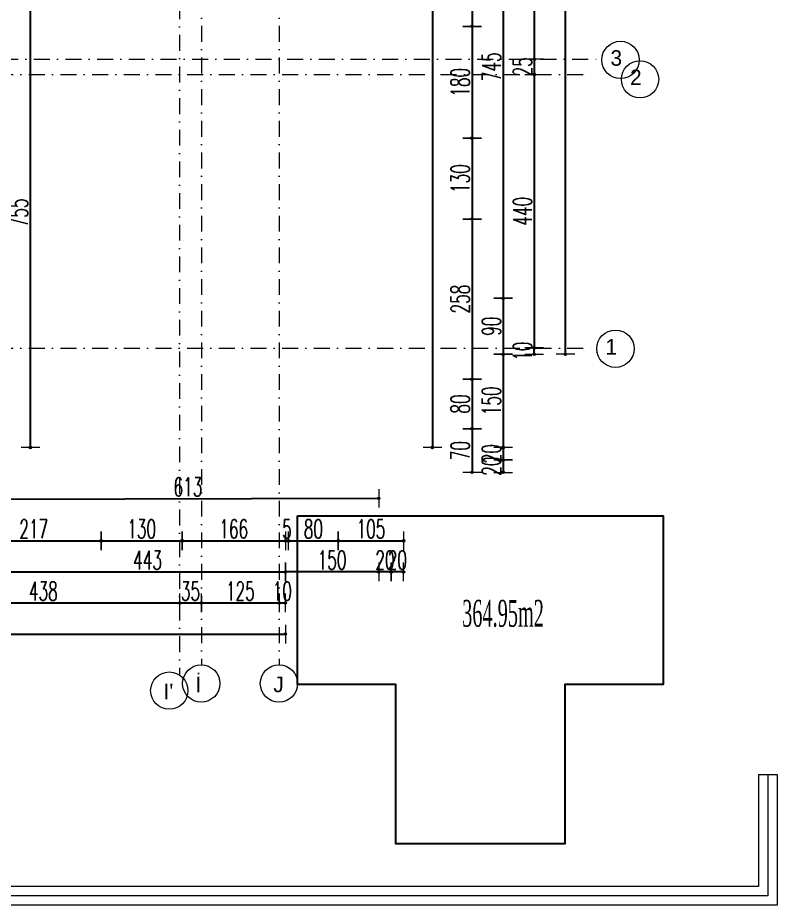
# Model space of a CAD drawing. Header units: millimetres. Extents: x -16104 to 67872, y -88009 to 12107.
# Drawn here: x 12612 to 13833, y -8330 to -6903 of the extents above; entities that cross this region are included whole.
import ezdxf

# ---------------------------------------------------------------- set-up
doc = ezdxf.new("R2010")
doc.units = ezdxf.units.MM
doc.linetypes.add('ACAD_ISO07W100', pattern=[3, 0, -3])
doc.linetypes.add('DASHDOTX2', pattern=[50.8, 25.4, -12.7, 0, -12.7])
doc.layers.get('0').update_dxf_attribs({"color": 241})
for name, color, linetype, lineweight in [('0.3', 114, 'Continuous', 5), ('AKS', 1, 'ACAD_ISO07W100', 5), ('akslar', 144, 'Continuous', 20), ('c05', 32, 'Continuous', 13), ('duvar', 123, 'Continuous', 25), ('OLCU', 54, 'Continuous', 13)]:
    doc.layers.add(name, color=color, linetype=linetype, lineweight=lineweight)
doc.styles.add('DIM', font='Txttw.shx', dxfattribs={"width": 0.6})
doc.styles.add('OLCUIC', font='ROMANS.SHX', dxfattribs={"width": 0.5})
doc.dimstyles.new('50', dxfattribs={"dimscale": 0, "dimtxt": 30, "dimasz": 1, "dimexe": 0, "dimexo": 2, "dimgap": 4, "dimtad": 1, "dimdec": 0, "dimzin": 0, "dimdsep": 46, "dimtxsty": 'DIM', "dimblk1": 'DOT', "dimblk2": 'DOT', "dimsah": 1, "dimcen": 1.5, "dimdle": 3, "dimse1": 1, "dimse2": 1, "dimclrd": 256, "dimclre": 9, "dimclrt": 256, "dimadec": 0, "dimazin": 0, "dimtfac": 0.24, "dimtdec": 0, "dimtix": 1, "dimtmove": 2, "dimatfit": 3, "dimldrblk": 'DOT', "dimfxl": 0, "dimtolj": 1, "dimtzin": 15, "dimarcsym": 0})

# ---------------------------------------------------------------- blocks, each defined once
blk = doc.blocks.new('DOT')
for p, q in [((0, 15), (0, -15)), ((-2, 0), (0, 0)), ((2, 0), (0, 0))]:
    blk.add_line(p, q)
blk.add_circle((0, 0), 2)
blk = doc.blocks.new('*D5763')
at = {"layer": 'Defpoints', "color": 0, "transparency": 16777216}
for p in [(12529.2, -7694.1), (12746.2, -7694.1), (12746.2, -7744.1)]:
    blk.add_point(p, dxfattribs=at)
at = {"layer": 'OLCU', "lineweight": -2, "transparency": 16777216}
blk.add_line((12530.2, -7744.1), (12745.2, -7744.1), dxfattribs=at)
at = {"layer": 'OLCU', "lineweight": -2, "transparency": 16777216, "rotation": 180}
blk.add_blockref('DOT', (12529.2, -7744.1), dxfattribs=at)
at = {"layer": 'OLCU', "lineweight": -2, "transparency": 16777216}
blk.add_blockref('DOT', (12746.2, -7744.1), dxfattribs=at)
at = {"layer": 'OLCU', "transparency": 16777216, "insert": (12637.7, -7725.1), "char_height": 30, "attachment_point": 5, "style": 'DIM'}
blk.add_mtext('\\A1;217', dxfattribs=at)
blk = doc.blocks.new('*D5764')
at = {"layer": 'Defpoints', "color": 0, "transparency": 16777216}
for p in [(12746.2, -7694.1), (12876.2, -7694.1), (12876.2, -7744.1)]:
    blk.add_point(p, dxfattribs=at)
at = {"layer": 'OLCU', "lineweight": -2, "transparency": 16777216}
blk.add_line((12747.2, -7744.1), (12875.2, -7744.1), dxfattribs=at)
at = {"layer": 'OLCU', "lineweight": -2, "transparency": 16777216, "rotation": 180}
blk.add_blockref('DOT', (12746.2, -7744.1), dxfattribs=at)
at = {"layer": 'OLCU', "lineweight": -2, "transparency": 16777216}
blk.add_blockref('DOT', (12876.2, -7744.1), dxfattribs=at)
at = {"layer": 'OLCU', "transparency": 16777216, "insert": (12811.2, -7725.1), "char_height": 30, "attachment_point": 5, "style": 'DIM'}
blk.add_mtext('\\A1;130', dxfattribs=at)
blk = doc.blocks.new('*D5765')
at = {"layer": 'Defpoints', "color": 0, "transparency": 16777216}
for p in [(12876.2, -7694.1), (13042.2, -7694.1), (13042.2, -7744.1)]:
    blk.add_point(p, dxfattribs=at)
at = {"layer": 'OLCU', "lineweight": -2, "transparency": 16777216}
blk.add_line((12877.2, -7744.1), (13041.2, -7744.1), dxfattribs=at)
at = {"layer": 'OLCU', "lineweight": -2, "transparency": 16777216, "rotation": 180}
blk.add_blockref('DOT', (12876.2, -7744.1), dxfattribs=at)
at = {"layer": 'OLCU', "lineweight": -2, "transparency": 16777216}
blk.add_blockref('DOT', (13042.2, -7744.1), dxfattribs=at)
at = {"layer": 'OLCU', "transparency": 16777216, "insert": (12959.2, -7725.1), "char_height": 30, "attachment_point": 5, "style": 'DIM'}
blk.add_mtext('\\A1;166', dxfattribs=at)
blk = doc.blocks.new('*D5771')
at = {"layer": 'Defpoints', "color": 0, "transparency": 16777216}
for p in [(12907.2, -7844.1), (13032.2, -7844.1), (13032.2, -7844.1)]:
    blk.add_point(p, dxfattribs=at)
at = {"layer": 'OLCU', "lineweight": -2, "transparency": 16777216}
blk.add_line((12908.2, -7844.1), (13031.2, -7844.1), dxfattribs=at)
at = {"layer": 'OLCU', "lineweight": -2, "transparency": 16777216, "rotation": 180}
blk.add_blockref('DOT', (12907.2, -7844.1), dxfattribs=at)
at = {"layer": 'OLCU', "lineweight": -2, "transparency": 16777216}
blk.add_blockref('DOT', (13032.2, -7844.1), dxfattribs=at)
at = {"layer": 'OLCU', "transparency": 16777216, "insert": (12969.7, -7825.1), "char_height": 30, "attachment_point": 5, "style": 'DIM'}
blk.add_mtext('\\A1;125', dxfattribs=at)
blk = doc.blocks.new('*D5772')
at = {"layer": 'Defpoints', "color": 0, "transparency": 16777216}
for p in [(13032.2, -7794.1), (13042.2, -7794.1), (13042.2, -7844.1)]:
    blk.add_point(p, dxfattribs=at)
at = {"layer": 'OLCU', "lineweight": -2, "transparency": 16777216}
for p, q in [((13031.2, -7844.1), (13030.2, -7844.1)), ((13032.2, -7844.1), (13042.2, -7844.1)), ((13043.2, -7844.1), (13044.2, -7844.1))]:
    blk.add_line(p, q, dxfattribs=at)
blk.add_blockref('DOT', (13032.2, -7844.1), dxfattribs=at)
at = {"layer": 'OLCU', "lineweight": -2, "transparency": 16777216, "rotation": 180}
blk.add_blockref('DOT', (13042.2, -7844.1), dxfattribs=at)
at = {"layer": 'OLCU', "transparency": 16777216, "insert": (13037.2, -7825.1), "char_height": 30, "attachment_point": 5, "style": 'DIM'}
blk.add_mtext('\\A1;10', dxfattribs=at)
blk = doc.blocks.new('*D5773')
at = {"layer": 'Defpoints', "color": 0, "transparency": 16777216}
for p in [(10992.2, -7859.1), (13042.2, -7859.1), (13042.2, -7894.1)]:
    blk.add_point(p, dxfattribs=at)
at = {"layer": 'OLCU', "lineweight": -2, "transparency": 16777216}
blk.add_line((10993.2, -7894.1), (13041.2, -7894.1), dxfattribs=at)
at = {"layer": 'OLCU', "lineweight": -2, "transparency": 16777216, "rotation": 180}
blk.add_blockref('DOT', (10992.2, -7894.1), dxfattribs=at)
at = {"layer": 'OLCU', "lineweight": -2, "transparency": 16777216}
blk.add_blockref('DOT', (13042.2, -7894.1), dxfattribs=at)
at = {"layer": 'OLCU', "transparency": 16777216, "insert": (12017.2, -7875.1), "char_height": 30, "attachment_point": 5, "style": 'DIM'}
blk.add_mtext('\\A1;2050', dxfattribs=at)
blk = doc.blocks.new('*D5782')
at = {"layer": 'Defpoints', "color": 0, "transparency": 16777216}
for p in [(13292.2, -6786.8), (13292.2, -6916.8), (13342.2, -6916.8)]:
    blk.add_point(p, dxfattribs=at)
at = {"layer": 'OLCU', "lineweight": -2, "transparency": 16777216}
blk.add_line((13342.2, -6787.8), (13342.2, -6915.8), dxfattribs=at)
for p, rotation in [((13342.2, -6786.8), 90), ((13342.2, -6916.8), 270)]:
    blk.add_blockref('DOT', p, dxfattribs=dict(at, rotation=rotation))
at = {"layer": 'OLCU', "transparency": 16777216, "insert": (13323.2, -6851.8), "char_height": 30, "attachment_point": 5, "rotation": 90, "style": 'DIM'}
blk.add_mtext('\\A1;130', dxfattribs=at)
blk = doc.blocks.new('*D5783')
at = {"layer": 'Defpoints', "color": 0, "transparency": 16777216}
for p in [(13292.2, -6916.8), (13292.2, -7096.6), (13342.2, -7096.6)]:
    blk.add_point(p, dxfattribs=at)
at = {"layer": 'OLCU', "lineweight": -2, "transparency": 16777216}
blk.add_line((13342.2, -6917.8), (13342.2, -7095.6), dxfattribs=at)
for p, rotation in [((13342.2, -6916.8), 90), ((13342.2, -7096.6), 270)]:
    blk.add_blockref('DOT', p, dxfattribs=dict(at, rotation=rotation))
at = {"layer": 'OLCU', "transparency": 16777216, "insert": (13323.2, -7006.7), "char_height": 30, "attachment_point": 5, "rotation": 90, "style": 'DIM'}
blk.add_mtext('\\A1;180', dxfattribs=at)
blk = doc.blocks.new('*D5784')
at = {"layer": 'Defpoints', "color": 0, "transparency": 16777216}
for p in [(13292.2, -7096.6), (13292.2, -7226.6), (13342.2, -7226.6)]:
    blk.add_point(p, dxfattribs=at)
at = {"layer": 'OLCU', "lineweight": -2, "transparency": 16777216}
blk.add_line((13342.2, -7097.6), (13342.2, -7225.6), dxfattribs=at)
for p, rotation in [((13342.2, -7096.6), 90), ((13342.2, -7226.6), 270)]:
    blk.add_blockref('DOT', p, dxfattribs=dict(at, rotation=rotation))
at = {"layer": 'OLCU', "transparency": 16777216, "insert": (13323.2, -7161.6), "char_height": 30, "attachment_point": 5, "rotation": 90, "style": 'DIM'}
blk.add_mtext('\\A1;130', dxfattribs=at)
blk = doc.blocks.new('*D5785')
at = {"layer": 'Defpoints', "color": 0, "transparency": 16777216}
for p in [(13292.2, -7226.6), (13292.2, -7484.1), (13342.2, -7484.1)]:
    blk.add_point(p, dxfattribs=at)
at = {"layer": 'OLCU', "lineweight": -2, "transparency": 16777216}
blk.add_line((13342.2, -7227.6), (13342.2, -7483.1), dxfattribs=at)
for p, rotation in [((13342.2, -7226.6), 90), ((13342.2, -7484.1), 270)]:
    blk.add_blockref('DOT', p, dxfattribs=dict(at, rotation=rotation))
at = {"layer": 'OLCU', "transparency": 16777216, "insert": (13323.2, -7355.3), "char_height": 30, "attachment_point": 5, "rotation": 90, "style": 'DIM'}
blk.add_mtext('\\A1;258', dxfattribs=at)
blk = doc.blocks.new('*D5786')
at = {"layer": 'Defpoints', "color": 0, "transparency": 16777216}
for p in [(13357.2, -6609.6), (13392.2, -7354.1), (13392.2, -7354.1)]:
    blk.add_point(p, dxfattribs=at)
at = {"layer": 'OLCU', "lineweight": -2, "transparency": 16777216}
blk.add_line((13392.2, -6610.6), (13392.2, -7353.1), dxfattribs=at)
for p, rotation in [((13392.2, -6609.6), 90), ((13392.2, -7354.1), 270)]:
    blk.add_blockref('DOT', p, dxfattribs=dict(at, rotation=rotation))
at = {"layer": 'OLCU', "transparency": 16777216, "insert": (13373.2, -6981.8), "char_height": 30, "attachment_point": 5, "rotation": 90, "style": 'DIM'}
blk.add_mtext('\\A1;745', dxfattribs=at)
blk = doc.blocks.new('*D5788')
at = {"layer": 'Defpoints', "color": 0, "transparency": 16777216}
for p in [(13407.2, -7434), (13442.2, -7434), (13407.2, -7444.1)]:
    blk.add_point(p, dxfattribs=at)
at = {"layer": 'OLCU', "lineweight": -2, "transparency": 16777216}
for p, q in [((13442.2, -7433), (13442.2, -7432)), ((13442.2, -7444.1), (13442.2, -7434)), ((13442.2, -7445.1), (13442.2, -7446.1))]:
    blk.add_line(p, q, dxfattribs=at)
for p, rotation in [((13442.2, -7434), 270), ((13442.2, -7444.1), 90)]:
    blk.add_blockref('DOT', p, dxfattribs=dict(at, rotation=rotation))
at = {"layer": 'OLCU', "transparency": 16777216, "insert": (13423.2, -7439.1), "char_height": 30, "attachment_point": 5, "rotation": 90, "style": 'DIM'}
blk.add_mtext('\\A1;10', dxfattribs=at)
blk = doc.blocks.new('*D5789')
at = {"layer": 'Defpoints', "color": 0, "transparency": 16777216}
for p in [(13457.2, -5634.6), (13492.2, -5634.6), (13457.2, -7444.1)]:
    blk.add_point(p, dxfattribs=at)
at = {"layer": 'OLCU', "lineweight": -2, "transparency": 16777216}
blk.add_line((13492.2, -7443.1), (13492.2, -5635.6), dxfattribs=at)
for p, rotation in [((13492.2, -5634.6), 90), ((13492.2, -7444.1), 270)]:
    blk.add_blockref('DOT', p, dxfattribs=dict(at, rotation=rotation))
at = {"layer": 'OLCU', "transparency": 16777216, "insert": (13473.2, -6539.3), "char_height": 30, "attachment_point": 5, "rotation": 90, "style": 'DIM'}
blk.add_mtext('\\A1;1810', dxfattribs=at)
blk = doc.blocks.new('*D5821')
at = {"layer": 'Defpoints', "color": 0, "transparency": 16777216}
for p in [(13042.2, -7694.1), (13047.2, -7694.1), (13047.2, -7744.1)]:
    blk.add_point(p, dxfattribs=at)
at = {"layer": 'OLCU', "lineweight": -2, "transparency": 16777216}
for p, q in [((13041.2, -7744.1), (13040.2, -7744.1)), ((13042.2, -7744.1), (13047.2, -7744.1)), ((13048.2, -7744.1), (13049.2, -7744.1))]:
    blk.add_line(p, q, dxfattribs=at)
blk.add_blockref('DOT', (13042.2, -7744.1), dxfattribs=at)
at = {"layer": 'OLCU', "lineweight": -2, "transparency": 16777216, "rotation": 180}
blk.add_blockref('DOT', (13047.2, -7744.1), dxfattribs=at)
at = {"layer": 'OLCU', "transparency": 16777216, "insert": (13044.7, -7725.1), "char_height": 30, "attachment_point": 5, "style": 'DIM'}
blk.add_mtext('\\A1;5', dxfattribs=at)
blk = doc.blocks.new('*D5822')
at = {"layer": 'Defpoints', "color": 0, "transparency": 16777216}
for p in [(13047.2, -7694.1), (13127.2, -7694.1), (13127.2, -7744.1)]:
    blk.add_point(p, dxfattribs=at)
at = {"layer": 'OLCU', "lineweight": -2, "transparency": 16777216}
blk.add_line((13048.2, -7744.1), (13126.2, -7744.1), dxfattribs=at)
at = {"layer": 'OLCU', "lineweight": -2, "transparency": 16777216, "rotation": 180}
blk.add_blockref('DOT', (13047.2, -7744.1), dxfattribs=at)
at = {"layer": 'OLCU', "lineweight": -2, "transparency": 16777216}
blk.add_blockref('DOT', (13127.2, -7744.1), dxfattribs=at)
at = {"layer": 'OLCU', "transparency": 16777216, "insert": (13087.2, -7725.1), "char_height": 30, "attachment_point": 5, "style": 'DIM'}
blk.add_mtext('\\A1;80', dxfattribs=at)
blk = doc.blocks.new('*D5823')
at = {"layer": 'Defpoints', "color": 0, "transparency": 16777216}
for p in [(13127.2, -7694.1), (13232.2, -7694.1), (13232.2, -7744.1)]:
    blk.add_point(p, dxfattribs=at)
at = {"layer": 'OLCU', "lineweight": -2, "transparency": 16777216}
blk.add_line((13128.2, -7744.1), (13231.2, -7744.1), dxfattribs=at)
at = {"layer": 'OLCU', "lineweight": -2, "transparency": 16777216, "rotation": 180}
blk.add_blockref('DOT', (13127.2, -7744.1), dxfattribs=at)
at = {"layer": 'OLCU', "lineweight": -2, "transparency": 16777216}
blk.add_blockref('DOT', (13232.2, -7744.1), dxfattribs=at)
at = {"layer": 'OLCU', "transparency": 16777216, "insert": (13179.7, -7725.1), "char_height": 30, "attachment_point": 5, "style": 'DIM'}
blk.add_mtext('\\A1;105', dxfattribs=at)
blk = doc.blocks.new('*D5830')
at = {"layer": 'Defpoints', "color": 0, "transparency": 16777216}
for p in [(13212.2, -7694.1), (13232.2, -7694.1), (13212.2, -7794.1)]:
    blk.add_point(p, dxfattribs=at)
at = {"layer": 'OLCU', "lineweight": -2, "transparency": 16777216}
for p, q in [((13211.2, -7794.1), (13210.2, -7794.1)), ((13232.2, -7794.1), (13212.2, -7794.1)), ((13233.2, -7794.1), (13234.2, -7794.1))]:
    blk.add_line(p, q, dxfattribs=at)
blk.add_blockref('DOT', (13212.2, -7794.1), dxfattribs=at)
at = {"layer": 'OLCU', "lineweight": -2, "transparency": 16777216, "rotation": 180}
blk.add_blockref('DOT', (13232.2, -7794.1), dxfattribs=at)
at = {"layer": 'OLCU', "transparency": 16777216, "insert": (13222.2, -7775.1), "char_height": 30, "attachment_point": 5, "style": 'DIM'}
blk.add_mtext('\\A1;20', dxfattribs=at)
blk = doc.blocks.new('*D5831')
at = {"layer": 'Defpoints', "color": 0, "transparency": 16777216}
for p in [(13042.2, -7694.1), (13192.2, -7694.1), (13042.2, -7794.1)]:
    blk.add_point(p, dxfattribs=at)
at = {"layer": 'OLCU', "lineweight": -2, "transparency": 16777216}
blk.add_line((13191.2, -7794.1), (13043.2, -7794.1), dxfattribs=at)
at = {"layer": 'OLCU', "lineweight": -2, "transparency": 16777216, "rotation": 180}
blk.add_blockref('DOT', (13042.2, -7794.1), dxfattribs=at)
at = {"layer": 'OLCU', "lineweight": -2, "transparency": 16777216}
blk.add_blockref('DOT', (13192.2, -7794.1), dxfattribs=at)
at = {"layer": 'OLCU', "transparency": 16777216, "insert": (13117.2, -7775.1), "char_height": 30, "attachment_point": 5, "style": 'DIM'}
blk.add_mtext('\\A1;150', dxfattribs=at)
blk = doc.blocks.new('*D5832')
at = {"layer": 'Defpoints', "color": 0, "transparency": 16777216}
for p in [(12599.2, -7794.1), (13042.2, -7794.1), (13042.2, -7794.1)]:
    blk.add_point(p, dxfattribs=at)
at = {"layer": 'OLCU', "lineweight": -2, "transparency": 16777216}
blk.add_line((12600.2, -7794.1), (13041.2, -7794.1), dxfattribs=at)
at = {"layer": 'OLCU', "lineweight": -2, "transparency": 16777216, "rotation": 180}
blk.add_blockref('DOT', (12599.2, -7794.1), dxfattribs=at)
at = {"layer": 'OLCU', "lineweight": -2, "transparency": 16777216}
blk.add_blockref('DOT', (13042.2, -7794.1), dxfattribs=at)
at = {"layer": 'OLCU', "transparency": 16777216, "insert": (12820.7, -7775.1), "char_height": 30, "attachment_point": 5, "style": 'DIM'}
blk.add_mtext('\\A1;443', dxfattribs=at)
blk = doc.blocks.new('*D5841')
at = {"layer": 'Defpoints', "color": 0, "transparency": 16777216}
for p in [(13292.2, -7354.1), (13293.5, -7444.1), (13392.2, -7444.1)]:
    blk.add_point(p, dxfattribs=at)
at = {"layer": 'OLCU', "lineweight": -2, "transparency": 16777216}
blk.add_line((13392.2, -7355.1), (13392.2, -7443.1), dxfattribs=at)
for p, rotation in [((13392.2, -7354.1), 90), ((13392.2, -7444.1), 270)]:
    blk.add_blockref('DOT', p, dxfattribs=dict(at, rotation=rotation))
at = {"layer": 'OLCU', "transparency": 16777216, "insert": (13373.2, -7399.1), "char_height": 30, "attachment_point": 5, "rotation": 90, "style": 'DIM'}
blk.add_mtext('\\A1;90', dxfattribs=at)
blk = doc.blocks.new('*D5842')
at = {"layer": 'Defpoints', "color": 0, "transparency": 16777216}
for p in [(13292.2, -7614.1), (13292.2, -7634.1), (13392.2, -7634.1)]:
    blk.add_point(p, dxfattribs=at)
at = {"layer": 'OLCU', "lineweight": -2, "transparency": 16777216}
for p, q in [((13392.2, -7613.1), (13392.2, -7612.1)), ((13392.2, -7614.1), (13392.2, -7634.1)), ((13392.2, -7635.1), (13392.2, -7636.1))]:
    blk.add_line(p, q, dxfattribs=at)
for p, rotation in [((13392.2, -7614.1), 270), ((13392.2, -7634.1), 90)]:
    blk.add_blockref('DOT', p, dxfattribs=dict(at, rotation=rotation))
at = {"layer": 'OLCU', "transparency": 16777216, "insert": (13373.2, -7624.1), "char_height": 30, "attachment_point": 5, "rotation": 90, "style": 'DIM'}
blk.add_mtext('\\A1;20', dxfattribs=at)
blk = doc.blocks.new('*D5843')
at = {"layer": 'Defpoints', "color": 0, "transparency": 16777216}
for p in [(13292.2, -7564.1), (13292.2, -7634.1), (13342.2, -7634.1)]:
    blk.add_point(p, dxfattribs=at)
at = {"layer": 'OLCU', "lineweight": -2, "transparency": 16777216}
blk.add_line((13342.2, -7565.1), (13342.2, -7633.1), dxfattribs=at)
for p, rotation in [((13342.2, -7564.1), 90), ((13342.2, -7634.1), 270)]:
    blk.add_blockref('DOT', p, dxfattribs=dict(at, rotation=rotation))
at = {"layer": 'OLCU', "transparency": 16777216, "insert": (13323.2, -7599.1), "char_height": 30, "attachment_point": 5, "rotation": 90, "style": 'DIM'}
blk.add_mtext('\\A1;70', dxfattribs=at)
blk = doc.blocks.new('*D5844')
at = {"layer": 'Defpoints', "color": 0, "transparency": 16777216}
for p in [(13292.2, -7484.1), (13292.2, -7564.1), (13342.2, -7564.1)]:
    blk.add_point(p, dxfattribs=at)
at = {"layer": 'OLCU', "lineweight": -2, "transparency": 16777216}
blk.add_line((13342.2, -7485.1), (13342.2, -7563.1), dxfattribs=at)
for p, rotation in [((13342.2, -7484.1), 90), ((13342.2, -7564.1), 270)]:
    blk.add_blockref('DOT', p, dxfattribs=dict(at, rotation=rotation))
at = {"layer": 'OLCU', "transparency": 16777216, "insert": (13323.2, -7524.1), "char_height": 30, "attachment_point": 5, "rotation": 90, "style": 'DIM'}
blk.add_mtext('\\A1;80', dxfattribs=at)
blk = doc.blocks.new('*D5877')
at = {"layer": 'Defpoints', "color": 0, "transparency": 16777216}
for p in [(12434.2, -7844.1), (12872.2, -7844.1), (12872.2, -7844.1)]:
    blk.add_point(p, dxfattribs=at)
at = {"layer": 'OLCU', "lineweight": -2, "transparency": 16777216}
blk.add_line((12435.2, -7844.1), (12871.2, -7844.1), dxfattribs=at)
at = {"layer": 'OLCU', "lineweight": -2, "transparency": 16777216, "rotation": 180}
blk.add_blockref('DOT', (12434.2, -7844.1), dxfattribs=at)
at = {"layer": 'OLCU', "lineweight": -2, "transparency": 16777216}
blk.add_blockref('DOT', (12872.2, -7844.1), dxfattribs=at)
at = {"layer": 'OLCU', "transparency": 16777216, "insert": (12653.2, -7825.1), "char_height": 30, "attachment_point": 5, "style": 'DIM'}
blk.add_mtext('\\A1;438', dxfattribs=at)
blk = doc.blocks.new('*D5878')
at = {"layer": 'Defpoints', "color": 0, "transparency": 16777216}
for p in [(12907.2, -7844.1), (13032.2, -7844.1), (13032.2, -7844.1)]:
    blk.add_point(p, dxfattribs=at)
at = {"layer": 'OLCU', "lineweight": -2, "transparency": 16777216}
blk.add_line((12908.2, -7844.1), (13031.2, -7844.1), dxfattribs=at)
at = {"layer": 'OLCU', "lineweight": -2, "transparency": 16777216, "rotation": 180}
blk.add_blockref('DOT', (12907.2, -7844.1), dxfattribs=at)
at = {"layer": 'OLCU', "lineweight": -2, "transparency": 16777216}
blk.add_blockref('DOT', (13032.2, -7844.1), dxfattribs=at)
at = {"layer": 'OLCU', "transparency": 16777216, "insert": (12969.7, -7825.1), "char_height": 30, "attachment_point": 5, "style": 'DIM'}
blk.add_mtext('\\A1;125', dxfattribs=at)
blk = doc.blocks.new('*D5884')
at = {"layer": 'Defpoints', "color": 0, "transparency": 16777216}
for p in [(13442.2, -6559.6), (13442.2, -6969.6), (13442.2, -6969.6)]:
    blk.add_point(p, dxfattribs=at)
at = {"layer": 'OLCU', "lineweight": -2, "transparency": 16777216}
blk.add_line((13442.2, -6560.6), (13442.2, -6968.6), dxfattribs=at)
for p, rotation in [((13442.2, -6559.6), 90), ((13442.2, -6969.6), 270)]:
    blk.add_blockref('DOT', p, dxfattribs=dict(at, rotation=rotation))
at = {"layer": 'OLCU', "transparency": 16777216, "insert": (13423.2, -6764.6), "char_height": 30, "attachment_point": 5, "rotation": 90, "style": 'DIM'}
blk.add_mtext('\\A1;400', dxfattribs=at)
blk = doc.blocks.new('*D5885')
at = {"layer": 'Defpoints', "color": 0, "transparency": 16777216}
for p in [(13442.2, -6969.6), (13442.2, -6994.1), (13442.2, -6994.1)]:
    blk.add_point(p, dxfattribs=at)
at = {"layer": 'OLCU', "lineweight": -2, "transparency": 16777216}
for p, q in [((13442.2, -6968.6), (13442.2, -6967.6)), ((13442.2, -6969.6), (13442.2, -6994.1)), ((13442.2, -6995.1), (13442.2, -6996.1))]:
    blk.add_line(p, q, dxfattribs=at)
for p, rotation in [((13442.2, -6969.6), 270), ((13442.2, -6994.1), 90)]:
    blk.add_blockref('DOT', p, dxfattribs=dict(at, rotation=rotation))
at = {"layer": 'OLCU', "transparency": 16777216, "insert": (13423.2, -6981.8), "char_height": 30, "attachment_point": 5, "rotation": 90, "style": 'DIM'}
blk.add_mtext('\\A1;25', dxfattribs=at)
blk = doc.blocks.new('*D5886')
at = {"layer": 'Defpoints', "color": 0, "transparency": 16777216}
for p in [(13442.2, -6994.1), (13442.2, -7434.1), (13442.2, -7434.1)]:
    blk.add_point(p, dxfattribs=at)
at = {"layer": 'OLCU', "lineweight": -2, "transparency": 16777216}
blk.add_line((13442.2, -6995.1), (13442.2, -7433.1), dxfattribs=at)
for p, rotation in [((13442.2, -6994.1), 90), ((13442.2, -7434.1), 270)]:
    blk.add_blockref('DOT', p, dxfattribs=dict(at, rotation=rotation))
at = {"layer": 'OLCU', "transparency": 16777216, "insert": (13423.2, -7214.1), "char_height": 30, "attachment_point": 5, "rotation": 90, "style": 'DIM'}
blk.add_mtext('\\A1;440', dxfattribs=at)
blk = doc.blocks.new('*D5900')
at = {"layer": 'Defpoints', "color": 0, "transparency": 16777216}
for p in [(13278.5, -5484.6), (13278.5, -7594.1), (13278.5, -7594.1)]:
    blk.add_point(p, dxfattribs=at)
at = {"layer": 'OLCU', "lineweight": -2, "transparency": 16777216}
blk.add_line((13278.5, -5485.6), (13278.5, -7593.1), dxfattribs=at)
for p, rotation in [((13278.5, -5484.6), 90), ((13278.5, -7594.1), 270)]:
    blk.add_blockref('DOT', p, dxfattribs=dict(at, rotation=rotation))
at = {"layer": 'OLCU', "transparency": 16777216, "insert": (13259.5, -6539.3), "char_height": 30, "attachment_point": 5, "rotation": 90, "style": 'DIM'}
blk.add_mtext('\\A1;2110', dxfattribs=at)
blk = doc.blocks.new('*D5908')
at = {"layer": 'Defpoints', "color": 0, "transparency": 16777216}
for p in [(13192.2, -7694.1), (13212.2, -7694.1), (13192.2, -7794.1)]:
    blk.add_point(p, dxfattribs=at)
at = {"layer": 'OLCU', "lineweight": -2, "transparency": 16777216}
for p, q in [((13191.2, -7794.1), (13190.2, -7794.1)), ((13212.2, -7794.1), (13192.2, -7794.1)), ((13213.2, -7794.1), (13214.2, -7794.1))]:
    blk.add_line(p, q, dxfattribs=at)
blk.add_blockref('DOT', (13192.2, -7794.1), dxfattribs=at)
at = {"layer": 'OLCU', "lineweight": -2, "transparency": 16777216, "rotation": 180}
blk.add_blockref('DOT', (13212.2, -7794.1), dxfattribs=at)
at = {"layer": 'OLCU', "transparency": 16777216, "insert": (13202.2, -7775.1), "char_height": 30, "attachment_point": 5, "style": 'DIM'}
blk.add_mtext('\\A1;20', dxfattribs=at)
blk = doc.blocks.new('*D5909')
at = {"layer": 'Defpoints', "color": 0, "transparency": 16777216}
for p in [(13292.2, -7594.1), (13292.2, -7614.1), (13392.2, -7614.1)]:
    blk.add_point(p, dxfattribs=at)
at = {"layer": 'OLCU', "lineweight": -2, "transparency": 16777216}
for p, q in [((13392.2, -7593.1), (13392.2, -7592.1)), ((13392.2, -7594.1), (13392.2, -7614.1)), ((13392.2, -7615.1), (13392.2, -7616.1))]:
    blk.add_line(p, q, dxfattribs=at)
for p, rotation in [((13392.2, -7594.1), 270), ((13392.2, -7614.1), 90)]:
    blk.add_blockref('DOT', p, dxfattribs=dict(at, rotation=rotation))
at = {"layer": 'OLCU', "transparency": 16777216, "insert": (13373.2, -7604.1), "char_height": 30, "attachment_point": 5, "rotation": 90, "style": 'DIM'}
blk.add_mtext('\\A1;20', dxfattribs=at)
blk = doc.blocks.new('*D5910')
at = {"layer": 'Defpoints', "color": 0, "transparency": 16777216}
for p in [(13392.2, -7444.1), (13392.2, -7594.1), (13392.2, -7594.1)]:
    blk.add_point(p, dxfattribs=at)
at = {"layer": 'OLCU', "lineweight": -2, "transparency": 16777216}
blk.add_line((13392.2, -7445.1), (13392.2, -7593.1), dxfattribs=at)
for p, rotation in [((13392.2, -7444.1), 90), ((13392.2, -7594.1), 270)]:
    blk.add_blockref('DOT', p, dxfattribs=dict(at, rotation=rotation))
at = {"layer": 'OLCU', "transparency": 16777216, "insert": (13373.2, -7519.1), "char_height": 30, "attachment_point": 5, "rotation": 90, "style": 'DIM'}
blk.add_mtext('\\A1;150', dxfattribs=at)
blk = doc.blocks.new('*D5632')
at = {"layer": 'Defpoints', "color": 0, "transparency": 16777216}
for p in [(12579.2, -7677.3), (13192.2, -7675.8), (13192.2, -7675.8)]:
    blk.add_point(p, dxfattribs=at)
at = {"layer": 'OLCU', "lineweight": -2, "transparency": 16777216}
blk.add_line((12580.2, -7677.3), (13191.2, -7675.8), dxfattribs=at)
for p, rotation in [((12579.2, -7677.3), 180.1399202823376), ((13192.2, -7675.8), 0.1399202823375777)]:
    blk.add_blockref('DOT', p, dxfattribs=dict(at, rotation=rotation))
at = {"layer": 'OLCU', "transparency": 16777216, "insert": (12885.6, -7657.5), "char_height": 30, "attachment_point": 5, "rotation": 0.1399, "style": 'DIM'}
blk.add_mtext('\\A1;613', dxfattribs=at)
blk = doc.blocks.new('*D5945')
at = {"layer": 'Defpoints', "color": 0, "transparency": 16777216}
for p in [(12559.2, -6839.6), (12632.4, -6839.6), (12559.2, -7594.1)]:
    blk.add_point(p, dxfattribs=at)
at = {"layer": 'OLCU', "lineweight": -2, "transparency": 16777216}
blk.add_line((12632.4, -7593.1), (12632.4, -6840.6), dxfattribs=at)
for p, rotation in [((12632.4, -6839.6), 90), ((12632.4, -7594.1), 270)]:
    blk.add_blockref('DOT', p, dxfattribs=dict(at, rotation=rotation))
at = {"layer": 'OLCU', "transparency": 16777216, "insert": (12613.4, -7216.8), "char_height": 30, "attachment_point": 5, "rotation": 90, "style": 'DIM'}
blk.add_mtext('\\A1;755', dxfattribs=at)
blk = doc.blocks.new('*D5628')
at = {"layer": 'Defpoints', "color": 0, "transparency": 16777216}
for p in [(12872.2, -7844.1), (12907.2, -7844.1), (12907.2, -7844.1)]:
    blk.add_point(p, dxfattribs=at)
at = {"layer": 'OLCU', "lineweight": -2, "transparency": 16777216}
for p, q in [((12871.2, -7844.1), (12870.2, -7844.1)), ((12872.2, -7844.1), (12907.2, -7844.1)), ((12908.2, -7844.1), (12909.2, -7844.1))]:
    blk.add_line(p, q, dxfattribs=at)
blk.add_blockref('DOT', (12872.2, -7844.1), dxfattribs=at)
at = {"layer": 'OLCU', "lineweight": -2, "transparency": 16777216, "rotation": 180}
blk.add_blockref('DOT', (12907.2, -7844.1), dxfattribs=at)
at = {"layer": 'OLCU', "transparency": 16777216, "insert": (12889.7, -7825.1), "char_height": 30, "attachment_point": 5, "style": 'DIM'}
blk.add_mtext('\\A1;35', dxfattribs=at)

msp = doc.modelspace()

# ---------------------------------------------------------------- linework, layer by layer
at = {"layer": 'AKS', "linetype": 'ByBlock'}
for centre in [(13580.8, -6970.7), (13612.2, -7001.9), (13572.7, -7435.2), (12906.9, -7973.6), (13031.9, -7973.6), (12855.6, -7985.1)]:
    msp.add_circle(centre, 30, dxfattribs=at)
at = {"layer": 'akslar', "linetype": 'DASHDOTX2'}
for p, q in [((12907.2, -5134.6), (12907.2, -7944.1)), ((13032.2, -5134.6), (13032.2, -7944.1)), ((12872.2, -5149), (12872.2, -7958.5)), ((10500.2, -6969.6), (13550.2, -6969.6)), ((10492.2, -6994.1), (13542.2, -6994.1)), ((10492.2, -7434.1), (13542.2, -7434.1))]:
    msp.add_line(p, q, dxfattribs=at)
at = {"layer": 'c05'}
msp.add_line((13802.7, -8120), (13832.7, -8120), dxfattribs=at)
for points in [[(13832.7, -8120), (13832.7, -8330.3), (10302.4, -8330.3), (10302.4, -4952.5), (13832.7, -4952.5), (13832.7, -6808.6)], [(13817.7, -8120), (13817.7, -8315.3), (10317.4, -8315.3), (10317.4, -4967.5), (13817.7, -4967.5), (13817.7, -6808.6)], [(13802.7, -8120), (13802.7, -8300.3), (10332.4, -8300.3), (10332.4, -4982.5), (13802.7, -4982.5), (13802.7, -6808.6)]]:
    msp.add_lwpolyline(points, dxfattribs=at)
at = {"layer": 'duvar'}
msp.add_lwpolyline([(13061.9, -7704.1), (13649.4, -7704.1), (13649.4, -7975.3), (13491.1, -7975.3), (13491.1, -8231.4), (13219.9, -8231.4), (13219.9, -7975.3), (13061.9, -7975.3), (13061.9, -7704.1)], dxfattribs=at)

# ---------------------------------------------------------------- texts
at = {"layer": '0.3', "ltscale": 0.7, "insert": (13392, -7883.2), "char_height": 43.2, "width": 524.278, "attachment_point": 8, "style": 'OLCUIC'}
msp.add_mtext('{\\fTimes New Roman|b0|i0|c162|p18;364.95m2}', dxfattribs=at)
at = {"layer": 'AKS', "char_height": 25, "width": 35.659, "attachment_point": 1}
for s, insert in [('3', (13564.7, -6955.1)), ('2', (13596.1, -6986.2)), ('1', (13556.6, -7419.6)), ('{\\fComic Sans MS|b0|i0|c162|p66;İ}', (12897.8, -7962.6)), ('J', (13022.8, -7962.6)), ("I'", (12846.4, -7974.1))]:
    msp.add_mtext(s, dxfattribs=dict(at, insert=insert))

# ---------------------------------------------------------------- dimensions: what is measured, and where the dimension line sits
at = {"layer": 'OLCU'}
for base, p1, p2, text, picture, middle in [((13278.5, -7594.1), (13278.5, -5484.6), (13278.5, -7594.1), '2110', '*D5900', (13259.5, -6539.3)), ((13492.2, -5634.6), (13457.2, -7444.1), (13457.2, -5634.6), '1810', '*D5789', (13473.2, -6539.3)), ((13442.2, -6969.6), (13442.2, -6559.6), (13442.2, -6969.6), '400', '*D5884', (13423.2, -6764.6))]:
    dim = msp.add_linear_dim(base=base, p1=p1, p2=p2, angle=90, text=text, dimstyle='50', override={"dimscale": 1}, dxfattribs=at)
    dim.commit()
    dim.dimension.update_dxf_attribs({"geometry": picture, "text_midpoint": middle})
for base, p1, p2, picture, middle in [((13392.151171, -7354.0601116), (13357.151171, -6609.5601116), (13392.151171, -7354.0601116), '*D5786', (13373.151171, -6981.8101116)), ((13342.2, -6916.8), (13292.2, -6786.8), (13292.2, -6916.8), '*D5782', (13323.2, -6851.8)), ((12632.4272795, -6839.5601116), (12559.151171, -7594.0601116), (12559.151171, -6839.5601116), '*D5945', (12613.4272795, -7216.8101116)), ((13342.2, -7096.6), (13292.2, -6916.8), (13292.2, -7096.6), '*D5783', (13323.2, -7006.7)), ((13442.151171, -6994.0601116), (13442.151171, -6969.5601116), (13442.151171, -6994.0601116), '*D5885', (13423.151171, -6981.8101116)), ((13442.2, -7434.1), (13442.2, -6994.1), (13442.2, -7434.1), '*D5886', (13423.2, -7214.1)), ((13342.2, -7226.6), (13292.2, -7096.6), (13292.2, -7226.6), '*D5784', (13323.2, -7161.6)), ((13342.151171, -7484.0601116), (13292.151171, -7226.5601116), (13292.151171, -7484.0601116), '*D5785', (13323.151171, -7355.3101116)), ((13392.2, -7444.1), (13292.2, -7354.1), (13293.5, -7444.1), '*D5841', (13373.2, -7399.1)), ((13442.2, -7434), (13407.2, -7444.1), (13407.2, -7434), '*D5788', (13423.2, -7439.1)), ((13392.2, -7594.1), (13392.2, -7444.1), (13392.2, -7594.1), '*D5910', (13373.2, -7519.1)), ((13342.2, -7564.1), (13292.2, -7484.1), (13292.2, -7564.1), '*D5844', (13323.2, -7524.1)), ((13342.2, -7634.1), (13292.2, -7564.1), (13292.2, -7634.1), '*D5843', (13323.2, -7599.1)), ((13392.2, -7614.1), (13292.2, -7594.1), (13292.2, -7614.1), '*D5909', (13373.2, -7604.1)), ((13392.2, -7634.1), (13292.2, -7614.1), (13292.2, -7634.1), '*D5842', (13373.2, -7624.1))]:
    dim = msp.add_linear_dim(base=base, p1=p1, p2=p2, angle=90, dimstyle='50', override={"dimscale": 1}, dxfattribs=at)
    dim.commit()
    dim.dimension.update_dxf_attribs({"geometry": picture, "text_midpoint": middle})
dim = msp.add_aligned_dim(p1=(12579.2, -7677.3), p2=(13192.2, -7675.8), distance=0, dimstyle='50', override={"dimscale": 1}, dxfattribs=at)
dim.commit()
dim.dimension.update_dxf_attribs({"geometry": '*D5632', "text_midpoint": (12885.6, -7657.5)})
for base, p1, p2, picture, middle in [((12746.2, -7744.1), (12529.2, -7694.1), (12746.2, -7694.1), '*D5763', (12637.7, -7725.1)), ((12876.2, -7744.1), (12746.2, -7694.1), (12876.2, -7694.1), '*D5764', (12811.2, -7725.1)), ((13042.2, -7744.1), (12876.2, -7694.1), (13042.2, -7694.1), '*D5765', (12959.2, -7725.1)), ((13047.2, -7744.1), (13042.2, -7694.1), (13047.2, -7694.1), '*D5821', (13044.7, -7725.1)), ((13042.2, -7794.1), (13192.2, -7694.1), (13042.2, -7694.1), '*D5831', (13117.2, -7775.1)), ((13127.2, -7744.1), (13047.2, -7694.1), (13127.2, -7694.1), '*D5822', (13087.2, -7725.1)), ((13232.2, -7744.1), (13127.2, -7694.1), (13232.2, -7694.1), '*D5823', (13179.7, -7725.1)), ((13192.2, -7794.1), (13212.2, -7694.1), (13192.2, -7694.1), '*D5908', (13202.2, -7775.1)), ((13212.2, -7794.1), (13232.2, -7694.1), (13212.2, -7694.1), '*D5830', (13222.2, -7775.1)), ((13042.2, -7794.1), (12599.2, -7794.1), (13042.2, -7794.1), '*D5832', (12820.7, -7775.1)), ((12872.2, -7844.1), (12434.2, -7844.1), (12872.2, -7844.1), '*D5877', (12653.2, -7825.1)), ((12907.2, -7844.1), (12872.2, -7844.1), (12907.2, -7844.1), '*D5628', (12889.7, -7825.1)), ((13032.2, -7844.1), (12907.2, -7844.1), (13032.2, -7844.1), '*D5771', (12969.7, -7825.1)), ((13032.2, -7844.1), (12907.2, -7844.1), (13032.2, -7844.1), '*D5878', (12969.7, -7825.1)), ((13042.2, -7844.1), (13032.2, -7794.1), (13042.2, -7794.1), '*D5772', (13037.2, -7825.1)), ((13042.2, -7894.1), (10992.2, -7859.1), (13042.2, -7859.1), '*D5773', (12017.2, -7875.1))]:
    dim = msp.add_linear_dim(base=base, p1=p1, p2=p2, dimstyle='50', override={"dimscale": 1}, dxfattribs=at)
    dim.commit()
    dim.dimension.update_dxf_attribs({"geometry": picture, "text_midpoint": middle})

doc.saveas('drawing.dxf')
